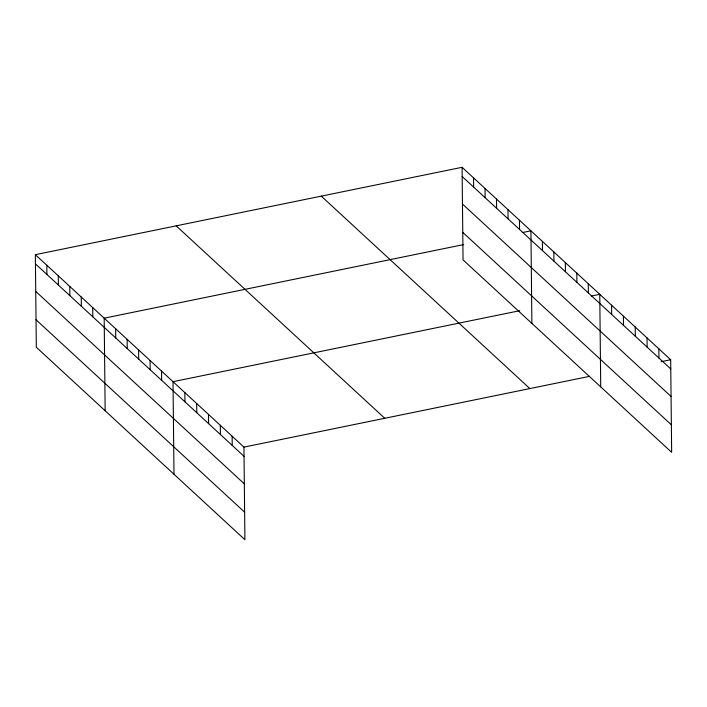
<?xml version="1.0" encoding="UTF-8"?>
<svg xmlns="http://www.w3.org/2000/svg" width="707" height="707" viewBox="0 0 707 707"><rect width="100%" height="100%" fill="white"/><g stroke="black" fill="none" stroke-linecap="round" stroke-linejoin="round"><path stroke-width="1.06" d="M35.35 254.679L243.95 447.116L244.914 539.697L36.322 347.261L35.35 254.679L462.086 167.303L670.678 359.739L671.65 452.321L463.05 259.884L462.086 167.303M463.712 244.569L104.185 318.177L105.157 410.767M522.385 232.559L530.922 230.809L531.885 323.391M519.742 310.691L173.021 381.683L173.993 474.264M591.22 296.056L599.757 294.315L600.729 386.897M243.95 447.116L589.603 376.345M661.08 361.71L670.678 359.739M462.175 176.52L670.775 368.966M462.466 204.031L671.067 396.468M462.767 232.373L671.358 424.819M321.261 196.139L529.861 388.576M176.176 225.842L384.767 418.279M35.447 263.897L244.048 456.333M35.739 291.408L244.33 483.844M36.03 319.75L244.631 512.186M658.862 348.834L658.959 358.06M647.038 337.928L647.135 347.155M635.222 327.023L635.319 336.249M623.397 316.126L623.494 325.344M611.582 305.221L611.67 314.438M588.286 283.728L588.383 292.945M576.815 273.141L576.912 282.367M565.335 262.562L565.432 271.78M553.864 251.975L553.961 261.192M542.393 241.387L542.49 250.614M519.451 220.222L519.539 229.439M507.971 209.643L508.068 218.861M496.5 199.056L496.597 208.273M485.029 188.469L485.126 197.695M473.557 177.89L473.655 187.108M232.126 436.21L232.223 445.428M220.31 425.305L220.407 434.522M208.485 414.399L208.583 423.617M196.67 403.494L196.767 412.711M184.845 392.588L184.942 401.806M161.55 371.104L161.647 380.322M150.078 360.517L150.176 369.734M138.607 349.93L138.705 359.156M127.136 339.351L127.233 348.569M115.656 328.764L115.754 337.981M92.714 307.598L92.811 316.816M81.243 297.011L81.34 306.228M69.772 286.423L69.869 295.65M58.292 275.845L58.389 285.062M46.821 265.258L46.918 274.475"/></g></svg>
